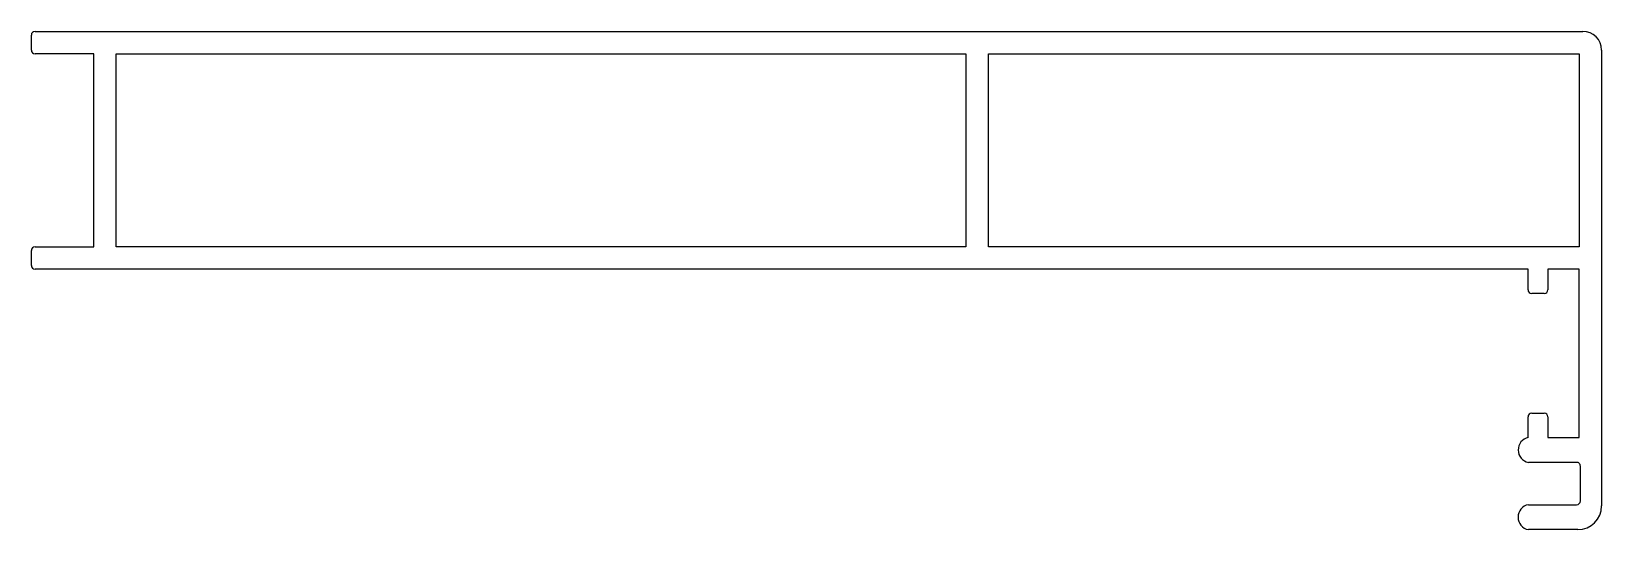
# Model space of a CAD drawing. Extents: x 2701 to 2827, y 1539 to 1579.
import ezdxf

# ---------------------------------------------------------------- set-up
doc = ezdxf.new("R2010")
doc.units = 0
doc.layers.get('0').update_dxf_attribs({"linetype": 'CONTINUOUS'})

msp = doc.modelspace()

# ---------------------------------------------------------------- linework, layer by layer
for p, q in [((2701.41, 1577.65), (2701.41, 1578.85)), ((2701.71, 1579.15), (2825.91, 1579.15)), ((2827.41, 1577.65), (2827.41, 1541.05)), ((2706.41, 1577.35), (2701.71, 1577.35)), ((2706.41, 1561.85), (2706.41, 1577.35)), ((2708.21, 1561.85), (2708.21, 1577.35)), ((2708.21, 1577.35), (2776.41, 1577.35)), ((2776.41, 1577.35), (2776.41, 1561.85)), ((2778.21, 1561.85), (2778.21, 1577.35)), ((2778.21, 1577.35), (2825.61, 1577.35)), ((2825.61, 1577.35), (2825.61, 1561.85)), ((2701.41, 1560.35), (2701.41, 1561.55)), ((2701.71, 1561.85), (2706.41, 1561.85)), ((2776.41, 1561.85), (2708.21, 1561.85)), ((2825.61, 1561.85), (2778.21, 1561.85)), ((2821.51, 1560.05), (2701.71, 1560.05)), ((2821.51, 1558.4), (2821.51, 1560.05)), ((2823.11, 1560.05), (2823.11, 1558.4)), ((2825.61, 1560.05), (2823.11, 1560.05)), ((2825.61, 1546.55), (2825.61, 1560.05)), ((2822.81, 1558.1), (2821.81, 1558.1)), ((2821.51, 1546.55), (2821.51, 1548.2)), ((2821.81, 1548.5), (2822.81, 1548.5)), ((2823.11, 1548.2), (2823.11, 1546.55)), ((2823.11, 1546.55), (2825.61, 1546.55)), ((2825.41, 1544.55), (2821.54, 1544.55)), ((2825.71, 1541.45), (2825.71, 1544.25)), ((2821.54, 1541.15), (2825.41, 1541.15)), ((2825.51, 1539.15), (2821.54, 1539.15))]:
    msp.add_line(p, q)
for centre, radius, start, end in [((2701.71, 1578.85), 0.3, 90, 180), ((2825.91, 1577.65), 1.5, 0, 90), ((2701.71, 1577.65), 0.3, 180, 270), ((2701.71, 1561.55), 0.3, 90, 180), ((2701.71, 1560.35), 0.3, 180, 270), ((2821.81, 1558.4), 0.3, 180.0026, 270), ((2822.81, 1558.4), 0.3, 270.0031, 359.6382), ((2821.81, 1548.2), 0.3, 90, 179.9974), ((2822.81, 1548.2), 0.3, 0.3618, 89.9969), ((2821.74, 1545.55), 1.02, 102.5325, 258.8989), ((2825.41, 1544.25), 0.3, 359.9965, 90), ((2821.73, 1540.15), 1.02, 100.9547, 259.0453), ((2825.41, 1541.45), 0.3, 270, 360), ((2825.51, 1541.05), 1.9, 270, 0)]:
    msp.add_arc(centre, radius, start, end)

doc.saveas('drawing.dxf')
